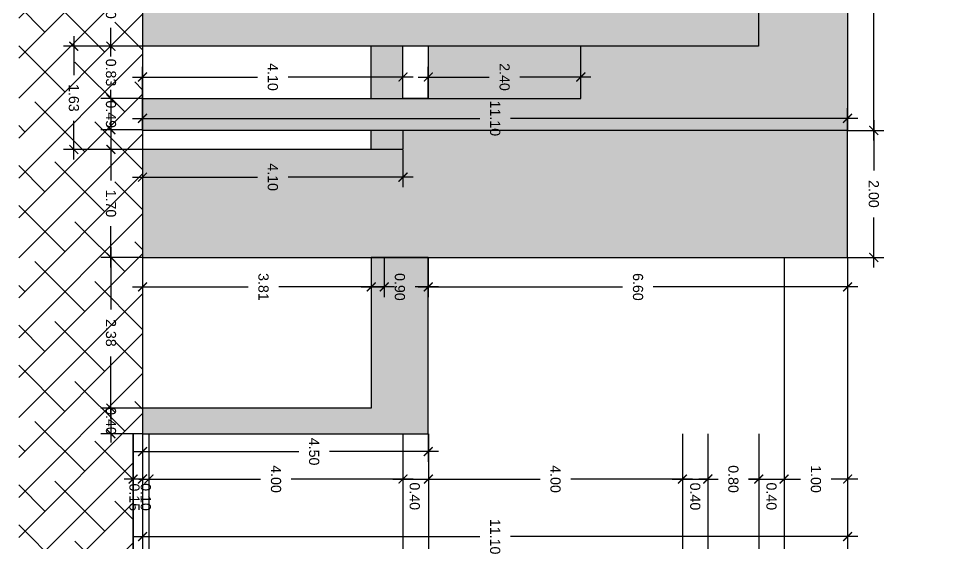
# Model space of a CAD drawing. Header units: metres. Extents: x 2618 to 2886, y 1654 to 1931.
# Drawn here: x 2620.93 to 2635.65, y 1778.48 to 1786.74 of the extents above; entities that cross this region are included whole.
import ezdxf

# ---------------------------------------------------------------- set-up
doc = ezdxf.new("R2010")
doc.units = ezdxf.units.M
doc.header["$PDMODE"] = 35
doc.linetypes.add('HIDDEN', pattern=[9.525, 6.35, -3.175])
for name, color, linetype in [('A-ANNO-DIMS-0100', 2, 'Continuous'), ('A-ANNO-MATC', 8, 'HIDDEN'), ('A-ANNO-TEXT', 3, 'Continuous'), ('A-ELEV0', 7, 'Continuous'), ('A-ELEV3', 2, 'Continuous'), ('A-ELEV5', 5, 'Continuous'), ('A-ELEV8', 9, 'Continuous'), ('A-PATT+', 8, 'Continuous'), ('A-SIGN', 3, 'Continuous')]:
    doc.layers.add(name, color=color, linetype=linetype)
doc.styles.add('ACABADOS', font='arial.ttf')
doc.styles.add('SANSERIF', font='sanss___.ttf', dxfattribs={"width": 1.5, "height": 0.1})
doc.dimstyles.new('100', dxfattribs={"dimtxt": 0.16, "dimasz": 0.14, "dimexe": 0.16, "dimexo": 0.01, "dimgap": 0.16, "dimtad": 0, "dimtih": 1, "dimtoh": 1, "dimzin": 1, "dimdsep": 46, "dimtxsty": 'ACABADOS', "dimblk": 'ARCHTICK', "dimcen": 0.16, "dimdle": 0.16, "dimclrd": 1, "dimclre": 8, "dimclrt": 2, "dimadec": 1, "dimazin": 0, "dimtp": 1.2, "dimtm": 0.6, "dimtfac": 1, "dimtix": 1, "dimtmove": 2, "dimatfit": 3, "dimldrblk": 'ARCHTICK', "dimfxl": 1, "dimtolj": 1, "dimtzin": 1, "dimarcsym": 0})

# ---------------------------------------------------------------- blocks, each defined once
blk = doc.blocks.new('_ArchTick')
at = {"color": 0, "linetype": 'ByBlock', "const_width": 0.15}
blk.add_lwpolyline([(-0.5, -0.5), (0.5, 0.5)], dxfattribs=at)
blk = doc.blocks.new('*D773')
at = {"layer": 'A-ANNO-DIMS-0100', "color": 1, "lineweight": -2, "transparency": 16777216}
for p, q in [((26.847, 0.318), (26.847, 0.458)), ((26.847, 0.218), (26.847, 0.318)), ((26.847, 0.218), (26.847, 0.078))]:
    blk.add_line(p, q, dxfattribs=at)
at = {"layer": 'A-ANNO-DIMS-0100', "color": 8, "linetype": 'HIDDEN', "lineweight": -2, "transparency": 16777216}
for p, q in [((26.143, 0.318), (27.007, 0.318)), ((26.143, 0.218), (27.007, 0.218))]:
    blk.add_line(p, q, dxfattribs=at)
at = {"layer": 'Defpoints', "color": 0, "transparency": 16777216}
for p in [(26.133, 0.318, 0), (26.847, 0.318), (26.133, 0.218)]:
    blk.add_point(p, dxfattribs=at)
at = {"layer": 'A-ANNO-DIMS-0100', "color": 1, "lineweight": -2, "transparency": 16777216, "xscale": 0.14, "yscale": 0.14, "zscale": 0.14}
for p, rotation in [((26.847, 0.318), 270), ((26.847, 0.218), 90)]:
    blk.add_blockref('_ArchTick', p, dxfattribs=dict(at, rotation=rotation))
at = {"layer": 'A-ANNO-DIMS-0100', "color": 2, "transparency": 16777216, "insert": (27.13, 0.268), "char_height": 0.16, "attachment_point": 5, "style": 'ACABADOS'}
blk.add_mtext('\\A1;0.10', dxfattribs=at)
blk = doc.blocks.new('*D774')
at = {"layer": 'A-ANNO-DIMS-0100', "color": 1, "lineweight": -2, "transparency": 16777216}
for p, q in [((26.847, 4.478), (26.847, 2.56)), ((26.847, 0.158), (26.847, 2.076))]:
    blk.add_line(p, q, dxfattribs=at)
at = {"layer": 'A-ANNO-DIMS-0100', "color": 8, "linetype": 'HIDDEN', "lineweight": -2, "transparency": 16777216}
for p, q in [((26.143, 4.318), (27.007, 4.318)), ((26.143, 0.318), (27.007, 0.318))]:
    blk.add_line(p, q, dxfattribs=at)
at = {"layer": 'Defpoints', "color": 0, "transparency": 16777216}
for p in [(26.133, 4.318), (26.847, 4.318), (26.133, 0.318, 0)]:
    blk.add_point(p, dxfattribs=at)
at = {"layer": 'A-ANNO-DIMS-0100', "color": 1, "lineweight": -2, "transparency": 16777216, "xscale": 0.14, "yscale": 0.14, "zscale": 0.14}
for p, rotation in [((26.847, 4.318), 89.99999999999999), ((26.847, 0.318), 270)]:
    blk.add_blockref('_ArchTick', p, dxfattribs=dict(at, rotation=rotation))
at = {"layer": 'A-ANNO-DIMS-0100', "color": 2, "transparency": 16777216, "insert": (26.847, 2.318), "char_height": 0.16, "attachment_point": 5, "style": 'ACABADOS'}
blk.add_mtext('\\A1;4.00', dxfattribs=at)
blk = doc.blocks.new('*D775')
at = {"layer": 'A-ANNO-DIMS-0100', "color": 1, "lineweight": -2, "transparency": 16777216}
blk.add_line((26.847, 4.158), (26.847, 4.878), dxfattribs=at)
at = {"layer": 'A-ANNO-DIMS-0100', "color": 8, "linetype": 'HIDDEN', "lineweight": -2, "transparency": 16777216}
for p, q in [((26.143, 4.718), (27.007, 4.718)), ((26.143, 4.318), (27.007, 4.318))]:
    blk.add_line(p, q, dxfattribs=at)
at = {"layer": 'Defpoints', "color": 0, "transparency": 16777216}
for p in [(26.133, 4.718), (26.847, 4.718), (26.133, 4.318)]:
    blk.add_point(p, dxfattribs=at)
at = {"layer": 'A-ANNO-DIMS-0100', "color": 1, "lineweight": -2, "transparency": 16777216, "xscale": 0.14, "yscale": 0.14, "zscale": 0.14}
for p, rotation in [((26.847, 4.718), 89.99999999999999), ((26.847, 4.318), 270)]:
    blk.add_blockref('_ArchTick', p, dxfattribs=dict(at, rotation=rotation))
at = {"layer": 'A-ANNO-DIMS-0100', "color": 2, "transparency": 16777216, "insert": (27.118, 4.502), "char_height": 0.16, "attachment_point": 5, "style": 'ACABADOS'}
blk.add_mtext('\\A1;0.40', dxfattribs=at)
blk = doc.blocks.new('*D776')
at = {"layer": 'A-ANNO-DIMS-0100', "color": 1, "lineweight": -2, "transparency": 16777216}
for p, q in [((26.847, 8.878), (26.847, 6.96)), ((26.847, 4.558), (26.847, 6.476))]:
    blk.add_line(p, q, dxfattribs=at)
at = {"layer": 'A-ANNO-DIMS-0100', "color": 8, "linetype": 'HIDDEN', "lineweight": -2, "transparency": 16777216}
for p, q in [((26.143, 8.718), (27.007, 8.718)), ((26.143, 4.718), (27.007, 4.718))]:
    blk.add_line(p, q, dxfattribs=at)
at = {"layer": 'Defpoints', "color": 0, "transparency": 16777216}
for p in [(26.133, 8.718, 0), (26.847, 8.718), (26.133, 4.718)]:
    blk.add_point(p, dxfattribs=at)
at = {"layer": 'A-ANNO-DIMS-0100', "color": 1, "lineweight": -2, "transparency": 16777216, "xscale": 0.14, "yscale": 0.14, "zscale": 0.14}
for p, rotation in [((26.847, 8.718), 89.99999999999999), ((26.847, 4.718), 270)]:
    blk.add_blockref('_ArchTick', p, dxfattribs=dict(at, rotation=rotation))
at = {"layer": 'A-ANNO-DIMS-0100', "color": 2, "transparency": 16777216, "insert": (26.847, 6.718), "char_height": 0.16, "attachment_point": 5, "style": 'ACABADOS'}
blk.add_mtext('\\A1;4.00', dxfattribs=at)
blk = doc.blocks.new('*D777')
at = {"layer": 'A-ANNO-DIMS-0100', "color": 1, "lineweight": -2, "transparency": 16777216}
blk.add_line((26.847, 8.558, 0), (26.847, 9.278, 0), dxfattribs=at)
at = {"layer": 'A-ANNO-DIMS-0100', "color": 8, "linetype": 'HIDDEN', "lineweight": -2, "transparency": 16777216}
for p, q in [((26.143, 9.118, 0), (27.007, 9.118, 0)), ((26.143, 8.718, 0), (27.007, 8.718, 0))]:
    blk.add_line(p, q, dxfattribs=at)
at = {"layer": 'Defpoints', "color": 0, "transparency": 16777216}
for p in [(26.133, 9.118, 0), (26.847, 9.118, 0), (26.133, 8.718, 0)]:
    blk.add_point(p, dxfattribs=at)
at = {"layer": 'A-ANNO-DIMS-0100', "color": 1, "lineweight": -2, "transparency": 16777216, "xscale": 0.14, "yscale": 0.14, "zscale": 0.14}
for p, rotation in [((26.847, 9.118, 0), 89.99999999999999), ((26.847, 8.718, 0), 270)]:
    blk.add_blockref('_ArchTick', p, dxfattribs=dict(at, rotation=rotation))
at = {"layer": 'A-ANNO-DIMS-0100', "color": 2, "transparency": 16777216, "insert": (27.121, 8.918, 0), "char_height": 0.16, "attachment_point": 5, "style": 'ACABADOS'}
blk.add_mtext('\\A1;0.40', dxfattribs=at)
blk = doc.blocks.new('*D778')
at = {"layer": 'A-ANNO-DIMS-0100', "color": 1, "lineweight": -2, "transparency": 16777216}
for p, q in [((26.847, 9.918, 0), (26.847, 10.058, 0)), ((26.847, 9.918, 0), (26.847, 9.76, 0)), ((26.847, 9.118, 0), (26.847, 9.276, 0)), ((26.847, 9.118, 0), (26.847, 8.978, 0))]:
    blk.add_line(p, q, dxfattribs=at)
at = {"layer": 'A-ANNO-DIMS-0100', "color": 8, "linetype": 'HIDDEN', "lineweight": -2, "transparency": 16777216}
for p, q in [((26.143, 9.918, 0), (27.007, 9.918, 0)), ((26.143, 9.118, 0), (27.007, 9.118, 0))]:
    blk.add_line(p, q, dxfattribs=at)
at = {"layer": 'Defpoints', "color": 0, "transparency": 16777216}
for p in [(26.133, 9.918, 0), (26.847, 9.918, 0), (26.133, 9.118, 0)]:
    blk.add_point(p, dxfattribs=at)
at = {"layer": 'A-ANNO-DIMS-0100', "color": 1, "lineweight": -2, "transparency": 16777216, "xscale": 0.14, "yscale": 0.14, "zscale": 0.14}
for p, rotation in [((26.847, 9.918, 0), 270), ((26.847, 9.118, 0), 90)]:
    blk.add_blockref('_ArchTick', p, dxfattribs=dict(at, rotation=rotation))
at = {"layer": 'A-ANNO-DIMS-0100', "color": 2, "transparency": 16777216, "insert": (26.847, 9.518, 0), "char_height": 0.16, "attachment_point": 5, "style": 'ACABADOS'}
blk.add_mtext('\\A1;0.80', dxfattribs=at)
blk = doc.blocks.new('*D779')
at = {"layer": 'A-ANNO-DIMS-0100', "color": 1, "lineweight": -2, "transparency": 16777216}
blk.add_line((26.847, 9.758, 0), (26.847, 10.478, 0), dxfattribs=at)
at = {"layer": 'A-ANNO-DIMS-0100', "color": 8, "linetype": 'HIDDEN', "lineweight": -2, "transparency": 16777216}
for p, q in [((26.143, 10.318, 0), (27.007, 10.318, 0)), ((26.143, 9.918, 0), (27.007, 9.918, 0))]:
    blk.add_line(p, q, dxfattribs=at)
at = {"layer": 'Defpoints', "color": 0, "transparency": 16777216}
for p in [(26.133, 10.318, 0), (26.847, 10.318, 0), (26.133, 9.918, 0)]:
    blk.add_point(p, dxfattribs=at)
at = {"layer": 'A-ANNO-DIMS-0100', "color": 1, "lineweight": -2, "transparency": 16777216, "xscale": 0.14, "yscale": 0.14, "zscale": 0.14}
for p, rotation in [((26.847, 10.318, 0), 89.99999999999999), ((26.847, 9.918, 0), 270)]:
    blk.add_blockref('_ArchTick', p, dxfattribs=dict(at, rotation=rotation))
at = {"layer": 'A-ANNO-DIMS-0100', "color": 2, "transparency": 16777216, "insert": (27.119, 10.118, 0), "char_height": 0.16, "attachment_point": 5, "style": 'ACABADOS'}
blk.add_mtext('\\A1;0.40', dxfattribs=at)
blk = doc.blocks.new('*D780')
at = {"layer": 'A-ANNO-DIMS-0100', "color": 1, "lineweight": -2, "transparency": 16777216}
for p, q in [((26.847, 11.478, 0), (26.847, 11.06, 0)), ((26.847, 10.158, 0), (26.847, 10.576, 0))]:
    blk.add_line(p, q, dxfattribs=at)
at = {"layer": 'A-ANNO-DIMS-0100', "color": 8, "linetype": 'HIDDEN', "lineweight": -2, "transparency": 16777216}
for p, q in [((26.143, 11.318, 0), (27.007, 11.318, 0)), ((26.143, 10.318, 0), (27.007, 10.318, 0))]:
    blk.add_line(p, q, dxfattribs=at)
at = {"layer": 'Defpoints', "color": 0, "transparency": 16777216}
for p in [(26.133, 11.318, 0), (26.847, 11.318, 0), (26.133, 10.318, 0)]:
    blk.add_point(p, dxfattribs=at)
at = {"layer": 'A-ANNO-DIMS-0100', "color": 1, "lineweight": -2, "transparency": 16777216, "xscale": 0.14, "yscale": 0.14, "zscale": 0.14}
for p, rotation in [((26.847, 11.318, 0), 89.99999999999999), ((26.847, 10.318, 0), 270)]:
    blk.add_blockref('_ArchTick', p, dxfattribs=dict(at, rotation=rotation))
at = {"layer": 'A-ANNO-DIMS-0100', "color": 2, "transparency": 16777216, "insert": (26.847, 10.818, 0), "char_height": 0.16, "attachment_point": 5, "style": 'ACABADOS'}
blk.add_mtext('\\A1;1.00', dxfattribs=at)
blk = doc.blocks.new('*D781')
at = {"layer": 'A-ANNO-DIMS-0100', "color": 1, "lineweight": -2, "transparency": 16777216}
for p, q in [((27.754, 11.478), (27.754, 6.01)), ((27.754, 0.058), (27.754, 5.526))]:
    blk.add_line(p, q, dxfattribs=at)
at = {"layer": 'A-ANNO-DIMS-0100', "color": 8, "linetype": 'HIDDEN', "lineweight": -2, "transparency": 16777216}
for p, q in [((26.143, 11.318), (27.914, 11.318)), ((26.143, 0.218), (27.914, 0.218))]:
    blk.add_line(p, q, dxfattribs=at)
at = {"layer": 'Defpoints', "color": 0, "transparency": 16777216}
for p in [(26.133, 11.318, 0), (27.754, 11.318), (26.133, 0.218)]:
    blk.add_point(p, dxfattribs=at)
at = {"layer": 'A-ANNO-DIMS-0100', "color": 1, "lineweight": -2, "transparency": 16777216, "xscale": 0.14, "yscale": 0.14, "zscale": 0.14}
for p, rotation in [((27.754, 11.318), 89.99999999999999), ((27.754, 0.218), 270)]:
    blk.add_blockref('_ArchTick', p, dxfattribs=dict(at, rotation=rotation))
at = {"layer": 'A-ANNO-DIMS-0100', "color": 2, "transparency": 16777216, "insert": (27.754, 5.768), "char_height": 0.16, "attachment_point": 5, "style": 'ACABADOS'}
blk.add_mtext('\\A1;11.10', dxfattribs=at)
blk = doc.blocks.new('*D782')
at = {"color": 1, "lineweight": -2, "transparency": 16777216}
for p, q in [((26.847, 0.218), (26.847, 0.358)), ((26.847, 0.218), (26.847, 0.069)), ((26.847, 0.069), (26.847, -0.071))]:
    blk.add_line(p, q, dxfattribs=at)
at = {"color": 8, "linetype": 'HIDDEN', "lineweight": -2, "transparency": 16777216}
for p, q in [((26.143, 0.218), (27.007, 0.218)), ((26.143, 0.069), (27.007, 0.069))]:
    blk.add_line(p, q, dxfattribs=at)
at = {"layer": 'Defpoints', "color": 0, "transparency": 16777216}
for p in [(26.133, 0.218), (26.133, 0.069, 0), (26.847, 0.069)]:
    blk.add_point(p, dxfattribs=at)
at = {"color": 1, "lineweight": -2, "transparency": 16777216, "xscale": 0.14, "yscale": 0.14, "zscale": 0.14}
for p, rotation in [((26.847, 0.218), 270), ((26.847, 0.069), 90)]:
    blk.add_blockref('_ArchTick', p, dxfattribs=dict(at, rotation=rotation))
at = {"color": 2, "transparency": 16777216, "insert": (27.134, 0.09), "char_height": 0.16, "attachment_point": 5, "style": 'ACABADOS'}
blk.add_mtext('\\A1;0.15', dxfattribs=at)
blk = doc.blocks.new('*D520')
at = {"layer": 'A-ANNO-DIMS-0100', "color": 8, "linetype": 'HIDDEN', "lineweight": -2, "transparency": 16777216}
for p, q in [((2622.875, 1782.974), (2622.875, 1782.36)), ((2626.68, 1782.974), (2626.68, 1782.36))]:
    blk.add_line(p, q, dxfattribs=at)
at = {"layer": 'A-ANNO-DIMS-0100', "color": 32, "lineweight": -2, "transparency": 16777216}
for p, q in [((2622.715, 1782.52), (2624.536, 1782.52)), ((2626.84, 1782.52), (2625.019, 1782.52))]:
    blk.add_line(p, q, dxfattribs=at)
at = {"layer": 'Defpoints', "color": 0, "transparency": 16777216}
for p in [(2622.875, 1782.984, 0), (2626.68, 1782.984, 0), (2622.875, 1782.52)]:
    blk.add_point(p, dxfattribs=at)
at = {"layer": 'A-ANNO-DIMS-0100', "color": 32, "lineweight": -2, "transparency": 16777216, "xscale": 0.14, "yscale": 0.14, "zscale": 0.14, "rotation": 180}
blk.add_blockref('_ArchTick', (2622.875, 1782.52), dxfattribs=at)
at = {"layer": 'A-ANNO-DIMS-0100', "color": 32, "lineweight": -2, "transparency": 16777216, "xscale": 0.14, "yscale": 0.14, "zscale": 0.14}
blk.add_blockref('_ArchTick', (2626.68, 1782.52), dxfattribs=at)
at = {"layer": 'A-ANNO-DIMS-0100', "transparency": 16777216, "insert": (2624.778, 1782.52), "char_height": 0.16, "attachment_point": 5, "rotation": 270, "style": 'ACABADOS'}
blk.add_mtext('\\A1;3.81', dxfattribs=at)
blk = doc.blocks.new('*D521')
at = {"layer": 'A-ANNO-DIMS-0100', "color": 8, "linetype": 'HIDDEN', "lineweight": -2, "transparency": 16777216}
for p, q in [((2626.475, 1782.974), (2626.475, 1782.36)), ((2627.374, 1782.974), (2627.374, 1782.36))]:
    blk.add_line(p, q, dxfattribs=at)
at = {"layer": 'A-ANNO-DIMS-0100', "color": 32, "lineweight": -2, "transparency": 16777216}
for p, q in [((2626.315, 1782.52), (2626.683, 1782.52)), ((2627.534, 1782.52), (2627.166, 1782.52))]:
    blk.add_line(p, q, dxfattribs=at)
at = {"layer": 'Defpoints', "color": 0, "transparency": 16777216}
for p in [(2626.475, 1782.984, 0), (2627.374, 1782.984, 0), (2627.374, 1782.52)]:
    blk.add_point(p, dxfattribs=at)
at = {"layer": 'A-ANNO-DIMS-0100', "color": 32, "lineweight": -2, "transparency": 16777216, "xscale": 0.14, "yscale": 0.14, "zscale": 0.14, "rotation": 180}
blk.add_blockref('_ArchTick', (2626.475, 1782.52), dxfattribs=at)
at = {"layer": 'A-ANNO-DIMS-0100', "color": 32, "lineweight": -2, "transparency": 16777216, "xscale": 0.14, "yscale": 0.14, "zscale": 0.14}
blk.add_blockref('_ArchTick', (2627.374, 1782.52), dxfattribs=at)
at = {"layer": 'A-ANNO-DIMS-0100', "transparency": 16777216, "insert": (2626.925, 1782.52), "char_height": 0.16, "attachment_point": 5, "rotation": 270, "style": 'ACABADOS'}
blk.add_mtext('\\A1;0.90', dxfattribs=at)
blk = doc.blocks.new('*D522')
at = {"layer": 'A-ANNO-DIMS-0100', "color": 8, "linetype": 'HIDDEN', "lineweight": -2, "transparency": 16777216}
for p, q in [((2627.374, 1782.974), (2627.374, 1782.36)), ((2633.974, 1782.974), (2633.974, 1782.36))]:
    blk.add_line(p, q, dxfattribs=at)
at = {"layer": 'A-ANNO-DIMS-0100', "color": 32, "lineweight": -2, "transparency": 16777216}
for p, q in [((2627.214, 1782.52), (2630.433, 1782.52)), ((2634.134, 1782.52), (2630.916, 1782.52))]:
    blk.add_line(p, q, dxfattribs=at)
at = {"layer": 'Defpoints', "color": 0, "transparency": 16777216}
for p in [(2627.374, 1782.984, 0), (2633.974, 1782.984, 0), (2633.974, 1782.52)]:
    blk.add_point(p, dxfattribs=at)
at = {"layer": 'A-ANNO-DIMS-0100', "color": 32, "lineweight": -2, "transparency": 16777216, "xscale": 0.14, "yscale": 0.14, "zscale": 0.14, "rotation": 180}
blk.add_blockref('_ArchTick', (2627.374, 1782.52), dxfattribs=at)
at = {"layer": 'A-ANNO-DIMS-0100', "color": 32, "lineweight": -2, "transparency": 16777216, "xscale": 0.14, "yscale": 0.14, "zscale": 0.14}
blk.add_blockref('_ArchTick', (2633.974, 1782.52), dxfattribs=at)
at = {"layer": 'A-ANNO-DIMS-0100', "transparency": 16777216, "insert": (2630.674, 1782.52), "char_height": 0.16, "attachment_point": 5, "rotation": 270, "style": 'ACABADOS'}
blk.add_mtext('\\A1;6.60', dxfattribs=at)
blk = doc.blocks.new('*D523')
at = {"layer": 'A-ANNO-DIMS-0100', "color": 8, "linetype": 'HIDDEN', "lineweight": -2, "transparency": 16777216}
for p, q in [((2622.875, 1784.674), (2622.875, 1784.088)), ((2626.975, 1784.674), (2626.975, 1784.088))]:
    blk.add_line(p, q, dxfattribs=at)
at = {"layer": 'A-ANNO-DIMS-0100', "color": 32, "lineweight": -2, "transparency": 16777216}
for p, q in [((2622.715, 1784.248), (2624.683, 1784.248)), ((2627.135, 1784.248), (2625.166, 1784.248))]:
    blk.add_line(p, q, dxfattribs=at)
at = {"layer": 'Defpoints', "color": 0, "transparency": 16777216}
for p in [(2622.875, 1784.684, 0), (2626.975, 1784.684, 0), (2626.975, 1784.248)]:
    blk.add_point(p, dxfattribs=at)
at = {"layer": 'A-ANNO-DIMS-0100', "color": 32, "lineweight": -2, "transparency": 16777216, "xscale": 0.14, "yscale": 0.14, "zscale": 0.14, "rotation": 180}
blk.add_blockref('_ArchTick', (2622.875, 1784.248), dxfattribs=at)
at = {"layer": 'A-ANNO-DIMS-0100', "color": 32, "lineweight": -2, "transparency": 16777216, "xscale": 0.14, "yscale": 0.14, "zscale": 0.14}
blk.add_blockref('_ArchTick', (2626.975, 1784.248), dxfattribs=at)
at = {"layer": 'A-ANNO-DIMS-0100', "transparency": 16777216, "insert": (2624.925, 1784.248), "char_height": 0.16, "attachment_point": 5, "rotation": 270, "style": 'ACABADOS'}
blk.add_mtext('\\A1;4.10', dxfattribs=at)
blk = doc.blocks.new('*D524')
at = {"layer": 'A-ANNO-DIMS-0100', "color": 8, "linetype": 'HIDDEN', "lineweight": -2, "transparency": 16777216}
for p, q in [((2622.875, 1784.994), (2622.875, 1785.334)), ((2633.974, 1784.994), (2633.974, 1785.334))]:
    blk.add_line(p, q, dxfattribs=at)
at = {"layer": 'A-ANNO-DIMS-0100', "color": 32, "lineweight": -2, "transparency": 16777216}
for p, q in [((2622.715, 1785.174), (2628.183, 1785.174)), ((2634.134, 1785.174), (2628.666, 1785.174))]:
    blk.add_line(p, q, dxfattribs=at)
at = {"layer": 'Defpoints', "color": 0, "transparency": 16777216}
for p in [(2633.974, 1785.174), (2622.875, 1784.984, 0), (2633.974, 1784.984)]:
    blk.add_point(p, dxfattribs=at)
at = {"layer": 'A-ANNO-DIMS-0100', "color": 32, "lineweight": -2, "transparency": 16777216, "xscale": 0.14, "yscale": 0.14, "zscale": 0.14, "rotation": 180}
blk.add_blockref('_ArchTick', (2622.875, 1785.174), dxfattribs=at)
at = {"layer": 'A-ANNO-DIMS-0100', "color": 32, "lineweight": -2, "transparency": 16777216, "xscale": 0.14, "yscale": 0.14, "zscale": 0.14}
blk.add_blockref('_ArchTick', (2633.974, 1785.174), dxfattribs=at)
at = {"layer": 'A-ANNO-DIMS-0100', "transparency": 16777216, "insert": (2628.425, 1785.174), "char_height": 0.16, "attachment_point": 5, "rotation": 270, "style": 'ACABADOS'}
blk.add_mtext('\\A1;11.10', dxfattribs=at)
blk = doc.blocks.new('*D525')
at = {"layer": 'A-ANNO-DIMS-0100', "color": 8, "linetype": 'HIDDEN', "lineweight": -2, "transparency": 16777216}
for p, q in [((2622.875, 1785.494), (2622.875, 1785.985)), ((2626.975, 1785.494), (2626.975, 1785.985))]:
    blk.add_line(p, q, dxfattribs=at)
at = {"layer": 'A-ANNO-DIMS-0100', "color": 32, "lineweight": -2, "transparency": 16777216}
for p, q in [((2622.715, 1785.825), (2624.683, 1785.825)), ((2627.135, 1785.825), (2625.166, 1785.825))]:
    blk.add_line(p, q, dxfattribs=at)
at = {"layer": 'Defpoints', "color": 0, "transparency": 16777216}
for p in [(2626.975, 1785.825), (2622.875, 1785.484, 0), (2626.975, 1785.484, 0)]:
    blk.add_point(p, dxfattribs=at)
at = {"layer": 'A-ANNO-DIMS-0100', "color": 32, "lineweight": -2, "transparency": 16777216, "xscale": 0.14, "yscale": 0.14, "zscale": 0.14, "rotation": 180}
blk.add_blockref('_ArchTick', (2622.875, 1785.825), dxfattribs=at)
at = {"layer": 'A-ANNO-DIMS-0100', "color": 32, "lineweight": -2, "transparency": 16777216, "xscale": 0.14, "yscale": 0.14, "zscale": 0.14}
blk.add_blockref('_ArchTick', (2626.975, 1785.825), dxfattribs=at)
at = {"layer": 'A-ANNO-DIMS-0100', "transparency": 16777216, "insert": (2624.925, 1785.825), "char_height": 0.16, "attachment_point": 5, "rotation": 270, "style": 'ACABADOS'}
blk.add_mtext('\\A1;4.10', dxfattribs=at)
blk = doc.blocks.new('*D526')
at = {"layer": 'A-ANNO-DIMS-0100', "color": 8, "linetype": 'HIDDEN', "lineweight": -2, "transparency": 16777216}
for p, q in [((2627.374, 1785.494), (2627.374, 1785.985)), ((2629.774, 1785.494), (2629.774, 1785.985))]:
    blk.add_line(p, q, dxfattribs=at)
at = {"layer": 'A-ANNO-DIMS-0100', "color": 32, "lineweight": -2, "transparency": 16777216}
for p, q in [((2627.214, 1785.825), (2628.333, 1785.825)), ((2629.934, 1785.825), (2628.816, 1785.825))]:
    blk.add_line(p, q, dxfattribs=at)
at = {"layer": 'Defpoints', "color": 0, "transparency": 16777216}
for p in [(2629.774, 1785.825), (2627.374, 1785.484, 0), (2629.774, 1785.484, 0)]:
    blk.add_point(p, dxfattribs=at)
at = {"layer": 'A-ANNO-DIMS-0100', "color": 32, "lineweight": -2, "transparency": 16777216, "xscale": 0.14, "yscale": 0.14, "zscale": 0.14, "rotation": 180}
blk.add_blockref('_ArchTick', (2627.374, 1785.825), dxfattribs=at)
at = {"layer": 'A-ANNO-DIMS-0100', "color": 32, "lineweight": -2, "transparency": 16777216, "xscale": 0.14, "yscale": 0.14, "zscale": 0.14}
blk.add_blockref('_ArchTick', (2629.774, 1785.825), dxfattribs=at)
at = {"layer": 'A-ANNO-DIMS-0100', "transparency": 16777216, "insert": (2628.574, 1785.825), "char_height": 0.16, "attachment_point": 5, "rotation": 270, "style": 'ACABADOS'}
blk.add_mtext('\\A1;2.40', dxfattribs=at)
blk = doc.blocks.new('*D543')
at = {"layer": 'A-ANNO-DIMS-0100', "color": 8, "linetype": 'HIDDEN', "lineweight": -2, "transparency": 16777216}
for p, q in [((2622.875, 1780.198), (2622.875, 1779.767)), ((2627.374, 1780.199), (2627.374, 1779.767))]:
    blk.add_line(p, q, dxfattribs=at)
at = {"layer": 'A-ANNO-DIMS-0100', "color": 32, "lineweight": -2, "transparency": 16777216}
for p, q in [((2622.715, 1779.927), (2625.333, 1779.927)), ((2627.534, 1779.927), (2625.817, 1779.927))]:
    blk.add_line(p, q, dxfattribs=at)
at = {"layer": 'Defpoints', "color": 0, "transparency": 16777216}
for p in [(2622.875, 1780.208, 0), (2627.374, 1780.209, 0), (2622.875, 1779.927)]:
    blk.add_point(p, dxfattribs=at)
at = {"layer": 'A-ANNO-DIMS-0100', "color": 32, "lineweight": -2, "transparency": 16777216, "xscale": 0.14, "yscale": 0.14, "zscale": 0.14, "rotation": 180}
blk.add_blockref('_ArchTick', (2622.875, 1779.927), dxfattribs=at)
at = {"layer": 'A-ANNO-DIMS-0100', "color": 32, "lineweight": -2, "transparency": 16777216, "xscale": 0.14, "yscale": 0.14, "zscale": 0.14}
blk.add_blockref('_ArchTick', (2627.374, 1779.927), dxfattribs=at)
at = {"layer": 'A-ANNO-DIMS-0100', "transparency": 16777216, "insert": (2625.575, 1779.927), "char_height": 0.16, "attachment_point": 5, "rotation": 270, "style": 'ACABADOS'}
blk.add_mtext('\\A1;4.50', dxfattribs=at)
blk = doc.blocks.new('*D548')
at = {"layer": 'A-ANNO-DIMS-0100', "color": 32, "lineweight": -2, "transparency": 16777216}
for p, q in [((2634.386, 1791.723, 0), (2634.386, 1788.642, 0)), ((2634.386, 1784.824, 0), (2634.386, 1787.905, 0))]:
    blk.add_line(p, q, dxfattribs=at)
at = {"layer": 'A-ANNO-DIMS-0100', "color": 8, "linetype": 'HIDDEN', "lineweight": -2, "transparency": 16777216}
for p, q in [((2633.984, 1791.563, 0), (2634.546, 1791.563, 0)), ((2633.984, 1784.984, 0), (2634.546, 1784.984, 0))]:
    blk.add_line(p, q, dxfattribs=at)
at = {"layer": 'Defpoints', "color": 0, "transparency": 16777216}
for p in [(2633.974, 1791.563, 0), (2633.974, 1784.984), (2634.386, 1784.984, 0)]:
    blk.add_point(p, dxfattribs=at)
at = {"layer": 'A-ANNO-DIMS-0100', "color": 32, "lineweight": -2, "transparency": 16777216, "xscale": 0.14, "yscale": 0.14, "zscale": 0.14}
for p, rotation in [((2634.386, 1791.563, 0), 90), ((2634.386, 1784.984, 0), 270)]:
    blk.add_blockref('_ArchTick', p, dxfattribs=dict(at, rotation=rotation))
at = {"layer": 'A-ANNO-DIMS-0100', "transparency": 16777216, "insert": (2634.386, 1788.273, 0), "char_height": 0.16, "attachment_point": 5, "rotation": 270, "style": 'ACABADOS'}
blk.add_mtext('\\A1;6.58', dxfattribs=at)
blk = doc.blocks.new('*D549')
at = {"layer": 'A-ANNO-DIMS-0100', "color": 32, "lineweight": -2, "transparency": 16777216}
for p, q in [((2634.386, 1785.144, 0), (2634.386, 1784.353, 0)), ((2634.386, 1782.824, 0), (2634.386, 1783.615, 0))]:
    blk.add_line(p, q, dxfattribs=at)
at = {"layer": 'A-ANNO-DIMS-0100', "color": 8, "linetype": 'HIDDEN', "lineweight": -2, "transparency": 16777216}
for p, q in [((2633.984, 1784.984, 0), (2634.546, 1784.984, 0)), ((2633.984, 1782.984, 0), (2634.546, 1782.984, 0))]:
    blk.add_line(p, q, dxfattribs=at)
at = {"layer": 'Defpoints', "color": 0, "transparency": 16777216}
for p in [(2633.974, 1784.984), (2633.974, 1782.984), (2634.386, 1782.984, 0)]:
    blk.add_point(p, dxfattribs=at)
at = {"layer": 'A-ANNO-DIMS-0100', "color": 32, "lineweight": -2, "transparency": 16777216, "xscale": 0.14, "yscale": 0.14, "zscale": 0.14}
for p, rotation in [((2634.386, 1784.984, 0), 90), ((2634.386, 1782.984, 0), 270)]:
    blk.add_blockref('_ArchTick', p, dxfattribs=dict(at, rotation=rotation))
at = {"layer": 'A-ANNO-DIMS-0100', "transparency": 16777216, "insert": (2634.386, 1783.984, 0), "char_height": 0.16, "attachment_point": 5, "rotation": 270, "style": 'ACABADOS'}
blk.add_mtext('\\A1;2.00', dxfattribs=at)
blk = doc.blocks.new('*D551')
at = {"layer": 'A-ANNO-DIMS-0100', "color": 32, "lineweight": -2, "transparency": 16777216}
for p, q in [((2622.377, 1787.769), (2622.377, 1787.319)), ((2622.377, 1786.149), (2622.377, 1786.599))]:
    blk.add_line(p, q, dxfattribs=at)
at = {"layer": 'A-ANNO-DIMS-0100', "color": 8, "linetype": 'HIDDEN', "lineweight": -2, "transparency": 16777216}
for p, q in [((2622.865, 1787.609), (2622.217, 1787.609)), ((2622.865, 1786.309), (2622.217, 1786.309))]:
    blk.add_line(p, q, dxfattribs=at)
at = {"layer": 'Defpoints', "color": 0, "transparency": 16777216}
for p in [(2622.875, 1787.609, 0), (2622.377, 1786.309), (2622.875, 1786.309, 0)]:
    blk.add_point(p, dxfattribs=at)
at = {"layer": 'A-ANNO-DIMS-0100', "color": 32, "lineweight": -2, "transparency": 16777216, "xscale": 0.14, "yscale": 0.14, "zscale": 0.14}
for p, rotation in [((2622.377, 1787.609), 90), ((2622.377, 1786.309), 270)]:
    blk.add_blockref('_ArchTick', p, dxfattribs=dict(at, rotation=rotation))
at = {"layer": 'A-ANNO-DIMS-0100', "transparency": 16777216, "insert": (2622.377, 1786.959), "char_height": 0.16, "attachment_point": 5, "rotation": 270, "style": 'ACABADOS'}
blk.add_mtext('\\A1;1.30', dxfattribs=at)
blk = doc.blocks.new('*D552')
at = {"layer": 'A-ANNO-DIMS-0100', "color": 32, "lineweight": -2, "transparency": 16777216}
for p, q in [((2621.793, 1786.469), (2621.793, 1785.856)), ((2621.793, 1784.524), (2621.793, 1785.136))]:
    blk.add_line(p, q, dxfattribs=at)
at = {"layer": 'A-ANNO-DIMS-0100', "color": 8, "linetype": 'HIDDEN', "lineweight": -2, "transparency": 16777216}
for p, q in [((2622.855, 1786.309), (2621.633, 1786.309)), ((2622.865, 1784.684), (2621.633, 1784.684))]:
    blk.add_line(p, q, dxfattribs=at)
at = {"layer": 'Defpoints', "color": 0, "transparency": 16777216}
for p in [(2622.865, 1786.309), (2621.793, 1784.684), (2622.875, 1784.684, 0)]:
    blk.add_point(p, dxfattribs=at)
at = {"layer": 'A-ANNO-DIMS-0100', "color": 32, "lineweight": -2, "transparency": 16777216, "xscale": 0.14, "yscale": 0.14, "zscale": 0.14}
for p, rotation in [((2621.793, 1786.309), 90), ((2621.793, 1784.684), 270)]:
    blk.add_blockref('_ArchTick', p, dxfattribs=dict(at, rotation=rotation))
at = {"layer": 'A-ANNO-DIMS-0100', "transparency": 16777216, "insert": (2621.793, 1785.496), "char_height": 0.16, "attachment_point": 5, "rotation": 270, "style": 'ACABADOS'}
blk.add_mtext('\\A1;1.63', dxfattribs=at)
blk = doc.blocks.new('*D553')
at = {"layer": 'A-ANNO-DIMS-0100', "color": 32, "lineweight": -2, "transparency": 16777216}
for p, q in [((2622.377, 1784.844), (2622.377, 1784.194)), ((2622.377, 1782.824), (2622.377, 1783.474))]:
    blk.add_line(p, q, dxfattribs=at)
at = {"layer": 'A-ANNO-DIMS-0100', "color": 8, "linetype": 'HIDDEN', "lineweight": -2, "transparency": 16777216}
for p, q in [((2622.855, 1784.684), (2622.217, 1784.684)), ((2622.865, 1782.984), (2622.217, 1782.984))]:
    blk.add_line(p, q, dxfattribs=at)
at = {"layer": 'Defpoints', "color": 0, "transparency": 16777216}
for p in [(2622.865, 1784.684), (2622.377, 1782.984), (2622.875, 1782.984, 0)]:
    blk.add_point(p, dxfattribs=at)
at = {"layer": 'A-ANNO-DIMS-0100', "color": 32, "lineweight": -2, "transparency": 16777216, "xscale": 0.14, "yscale": 0.14, "zscale": 0.14}
for p, rotation in [((2622.377, 1784.684), 90), ((2622.377, 1782.984), 270)]:
    blk.add_blockref('_ArchTick', p, dxfattribs=dict(at, rotation=rotation))
at = {"layer": 'A-ANNO-DIMS-0100', "transparency": 16777216, "insert": (2622.377, 1783.834), "char_height": 0.16, "attachment_point": 5, "rotation": 270, "style": 'ACABADOS'}
blk.add_mtext('\\A1;1.70', dxfattribs=at)
blk = doc.blocks.new('*D554')
at = {"layer": 'A-ANNO-DIMS-0100', "color": 32, "lineweight": -2, "transparency": 16777216}
for p, q in [((2622.377, 1780.609), (2622.377, 1780.749)), ((2622.377, 1780.609), (2622.377, 1780.208)), ((2622.377, 1780.208), (2622.377, 1780.068))]:
    blk.add_line(p, q, dxfattribs=at)
at = {"layer": 'A-ANNO-DIMS-0100', "color": 8, "linetype": 'HIDDEN', "lineweight": -2, "transparency": 16777216}
for p, q in [((2622.865, 1780.609), (2622.217, 1780.609)), ((2622.865, 1780.208), (2622.217, 1780.208))]:
    blk.add_line(p, q, dxfattribs=at)
at = {"layer": 'Defpoints', "color": 0, "transparency": 16777216}
for p in [(2622.875, 1780.609, 0), (2622.377, 1780.208), (2622.875, 1780.208, 0)]:
    blk.add_point(p, dxfattribs=at)
at = {"layer": 'A-ANNO-DIMS-0100', "color": 32, "lineweight": -2, "transparency": 16777216, "xscale": 0.14, "yscale": 0.14, "zscale": 0.14}
for p, rotation in [((2622.377, 1780.609), 270), ((2622.377, 1780.208), 90)]:
    blk.add_blockref('_ArchTick', p, dxfattribs=dict(at, rotation=rotation))
at = {"layer": 'A-ANNO-DIMS-0100', "transparency": 16777216, "insert": (2622.377, 1780.409), "char_height": 0.16, "attachment_point": 5, "rotation": 270, "style": 'ACABADOS'}
blk.add_mtext('\\A1;0.40', dxfattribs=at)
blk = doc.blocks.new('*D555')
at = {"layer": 'A-ANNO-DIMS-0100', "color": 32, "lineweight": -2, "transparency": 16777216}
for p, q in [((2622.377, 1783.144), (2622.377, 1782.165)), ((2622.377, 1780.449), (2622.377, 1781.427))]:
    blk.add_line(p, q, dxfattribs=at)
at = {"layer": 'A-ANNO-DIMS-0100', "color": 8, "linetype": 'HIDDEN', "lineweight": -2, "transparency": 16777216}
for p, q in [((2622.855, 1782.984), (2622.217, 1782.984)), ((2622.855, 1780.609), (2622.217, 1780.609))]:
    blk.add_line(p, q, dxfattribs=at)
at = {"layer": 'Defpoints', "color": 0, "transparency": 16777216}
for p in [(2622.865, 1782.984), (2622.377, 1780.609), (2622.865, 1780.609)]:
    blk.add_point(p, dxfattribs=at)
at = {"layer": 'A-ANNO-DIMS-0100', "color": 32, "lineweight": -2, "transparency": 16777216, "xscale": 0.14, "yscale": 0.14, "zscale": 0.14}
for p, rotation in [((2622.377, 1782.984), 90), ((2622.377, 1780.609), 270)]:
    blk.add_blockref('_ArchTick', p, dxfattribs=dict(at, rotation=rotation))
at = {"layer": 'A-ANNO-DIMS-0100', "transparency": 16777216, "insert": (2622.377, 1781.796), "char_height": 0.16, "attachment_point": 5, "rotation": 270, "style": 'ACABADOS'}
blk.add_mtext('\\A1;2.38', dxfattribs=at)
blk = doc.blocks.new('*D795')
at = {"layer": 'A-ANNO-DIMS-0100', "color": 32, "lineweight": -2, "transparency": 16777216}
for p, q in [((2622.377, 1786.309), (2622.377, 1786.449)), ((2622.377, 1786.309), (2622.377, 1786.264)), ((2622.377, 1785.484), (2622.377, 1785.528)), ((2622.377, 1785.484), (2622.377, 1785.344))]:
    blk.add_line(p, q, dxfattribs=at)
at = {"layer": 'A-ANNO-DIMS-0100', "color": 8, "linetype": 'HIDDEN', "lineweight": -2, "transparency": 16777216}
for p, q in [((2622.855, 1786.309), (2622.217, 1786.309)), ((2622.865, 1785.484), (2622.217, 1785.484))]:
    blk.add_line(p, q, dxfattribs=at)
at = {"layer": 'Defpoints', "color": 0, "transparency": 16777216}
for p in [(2622.865, 1786.309), (2622.377, 1785.484), (2622.875, 1785.484, 0)]:
    blk.add_point(p, dxfattribs=at)
at = {"layer": 'A-ANNO-DIMS-0100', "color": 32, "lineweight": -2, "transparency": 16777216, "xscale": 0.14, "yscale": 0.14, "zscale": 0.14}
for p, rotation in [((2622.377, 1786.309), 270), ((2622.377, 1785.484), 90)]:
    blk.add_blockref('_ArchTick', p, dxfattribs=dict(at, rotation=rotation))
at = {"layer": 'A-ANNO-DIMS-0100', "transparency": 16777216, "insert": (2622.377, 1785.896), "char_height": 0.16, "attachment_point": 5, "rotation": 270, "style": 'ACABADOS'}
blk.add_mtext('\\A1;0.83', dxfattribs=at)
blk = doc.blocks.new('*D796')
at = {"layer": 'A-ANNO-DIMS-0100', "color": 32, "lineweight": -2, "transparency": 16777216}
for p, q in [((2622.377, 1785.484), (2622.377, 1785.624)), ((2622.377, 1785.484), (2622.377, 1784.994)), ((2622.377, 1784.994), (2622.377, 1784.854))]:
    blk.add_line(p, q, dxfattribs=at)
at = {"layer": 'A-ANNO-DIMS-0100', "color": 8, "linetype": 'HIDDEN', "lineweight": -2, "transparency": 16777216}
for p, q in [((2622.865, 1785.484), (2622.217, 1785.484)), ((2622.865, 1784.994), (2622.217, 1784.994))]:
    blk.add_line(p, q, dxfattribs=at)
at = {"layer": 'Defpoints', "color": 0, "transparency": 16777216}
for p in [(2622.875, 1785.484, 0), (2622.377, 1784.994), (2622.875, 1784.994)]:
    blk.add_point(p, dxfattribs=at)
at = {"layer": 'A-ANNO-DIMS-0100', "color": 32, "lineweight": -2, "transparency": 16777216, "xscale": 0.14, "yscale": 0.14, "zscale": 0.14}
for p, rotation in [((2622.377, 1785.484), 270), ((2622.377, 1784.994), 90)]:
    blk.add_blockref('_ArchTick', p, dxfattribs=dict(at, rotation=rotation))
at = {"layer": 'A-ANNO-DIMS-0100', "transparency": 16777216, "insert": (2622.377, 1785.239), "char_height": 0.16, "attachment_point": 5, "rotation": 270, "style": 'ACABADOS'}
blk.add_mtext('\\A1;0.49', dxfattribs=at)
blk = doc.blocks.new('A$C2aaec5f91')
at = {"layer": 'A-SIGN'}
for points in [[(34.525, 12.821), (34.359, 12.971), (34.69, 12.971)], [(34.525, 11.421), (34.359, 11.571), (34.69, 11.571)], [(34.525, 10.621), (34.359, 10.771), (34.69, 10.771)], [(34.525, 9.821), (34.359, 9.971), (34.69, 9.971)], [(34.525, 8.718), (34.359, 8.868), (34.69, 8.868)], [(34.525, 5.421), (34.359, 5.571), (34.69, 5.571)], [(34.525, 3.615), (34.359, 3.766), (34.69, 3.766)], [(34.525, 1.021), (34.359, 1.171), (34.69, 1.171)], [(34.525, 0.218), (34.359, 0.369), (34.69, 0.369)], [(34.525, -0.935), (34.359, -0.784), (34.69, -0.784)]]:
    blk.add_hatch(color=256, dxfattribs=at).paths.add_polyline_path(points)
at = {"layer": 'A-ANNO-MATC'}
for p, q in [((26.133, 8.718, 0), (34.681, 8.718, 0)), ((26.133, 0.218), (34.681, 0.218, 0))]:
    blk.add_line(p, q, dxfattribs=at)
at = {"layer": 'A-ANNO-MATC', "elevation": 0}
for points in [[(23.358, 11.318), (30.229, 11.318), (31.119, 12.821), (34.677, 12.821)], [(23.358, 10.318), (30.466, 10.318), (31.119, 11.421), (34.677, 11.421)], [(26.133, 9.918), (30.703, 9.918), (31.119, 10.621), (34.677, 10.621)], [(26.133, 9.118), (30.703, 9.118), (31.119, 9.821), (34.677, 9.821)], [(26.133, 0.318), (30.703, 0.318), (31.119, 1.021), (34.677, 1.021)], [(26.133, 0.068), (30.703, 0.068), (31.119, -0.635), (34.677, -0.635)]]:
    blk.add_lwpolyline(points, dxfattribs=at)
at = {"layer": 'A-ANNO-MATC'}
for points in [[(26.133, 4.718), (30.703, 4.718), (31.119, 5.421), (34.677, 5.421)], [(26.133, 4.318), (30.703, 4.318), (31.119, 3.615), (34.677, 3.615)]]:
    blk.add_lwpolyline(points, dxfattribs=at)
at = {"layer": 'A-SIGN', "elevation": 0}
for points in [[(34.525, 12.821), (34.359, 12.971), (34.69, 12.971)], [(34.525, 11.421), (34.359, 11.571), (34.69, 11.571)], [(34.525, 10.621), (34.359, 10.771), (34.69, 10.771)], [(34.525, 9.821), (34.359, 9.971), (34.69, 9.971)], [(34.525, 8.718), (34.359, 8.868), (34.69, 8.868)], [(34.525, 5.421), (34.359, 5.571), (34.69, 5.571)], [(34.525, 3.615), (34.359, 3.766), (34.69, 3.766)], [(34.525, 1.021), (34.359, 1.171), (34.69, 1.171)], [(34.525, 0.218), (34.359, 0.369), (34.69, 0.369)], [(34.525, -0.935), (34.359, -0.784), (34.69, -0.784)]]:
    blk.add_lwpolyline(points, close=True, dxfattribs=at)
at = {"layer": 'A-ANNO-TEXT', "char_height": 0.12, "attachment_point": 2, "style": 'SANSERIF'}
for s, insert, width in [('\\pxqr;PRETIL', (33.033, 12.998, 0), 2.50936), ('\\pxqr;NPT +10.50', (33.033, 12.77, 0), 2.50936), ('\\pxqr;ASOTEA SALA', (33.033, 11.598, 0), 2.50936), ('\\pxqr;NPT +10.10', (33.033, 11.37, 0), 2.50936), ('\\pxqr;LECHO BAJO DE LOSA SALA', (32.574, 10.798, 0), 3.42732), ('\\pxqr;NLBL +9.70', (33.033, 10.57, 0), 2.50936), ('\\pxqr;AZOTEA', (33.033, 9.998, 0), 2.50936), ('\\pxqr;NPT +8.90', (33.033, 9.77, 0), 2.50936), ('\\pxqr;LECHO BAJO DE LOSA P.A.', (32.574, 8.895, 0), 3.42732), ('\\pxqr;NLBL +8.50', (33.033, 8.668, 0), 2.50936), ('\\pxqr;PLANTA ALTA', (33.033, 5.598), 2.50936), ('\\pxqr;NPT +4.50', (33.033, 5.37, 0), 2.50936), ('LECHO BAJO DE LOSA P.B.', (32.765, 3.792, 0), 3.42732), ('\\pxqr;NLBL +4.10', (33.033, 3.565, 0), 2.50936), ('\\pxqr;PLANTA BAJA', (33.033, 1.198, 0), 2.50936), ('\\pxqr;NPT +0.10 ', (33.033, 0.971, 0), 2.50936), ('\\pxqr;NIVEL DE DESPLANTE', (32.667, 0.395, 0), 3.24266), ('\\pxqr;NPT +/-0.00 ', (33.033, 0.168, 0), 2.50936), ('\\pxqr;NIVEL TERRAZA', (33.033, -0.458, 0), 2.50936), ('\\pxqr;NPT -0.45 ', (33.033, -0.685, 0), 2.50936)]:
    blk.add_mtext(s, dxfattribs=dict(at, insert=insert, width=width))
dim = blk.add_linear_dim(base=(26.847, 0.069), p1=(26.133, 0.218), p2=(26.133, 0.069, 0), angle=90, dimstyle='100')
dim.commit()
dim.dimension.update_dxf_attribs({"geometry": '*D782', "text_midpoint": (27.134, 0.09), "dimtype": 160})
at = {"layer": 'A-ANNO-DIMS-0100'}
for base, p1, p2, picture, middle in [((26.847, 11.318, 0), (26.133, 10.318, 0), (26.133, 11.318, 0), '*D780', (26.847, 10.818, 0)), ((26.847, 10.318, 0), (26.133, 9.918, 0), (26.133, 10.318, 0), '*D779', (27.119, 10.118, 0)), ((26.847, 9.118, 0), (26.133, 8.718, 0), (26.133, 9.118, 0), '*D777', (27.121, 8.918, 0)), ((26.847, 4.718), (26.133, 4.318), (26.133, 4.718), '*D775', (27.118, 4.502)), ((26.847, 0.318), (26.133, 0.218), (26.133, 0.318, 0), '*D773', (27.13, 0.268))]:
    dim = blk.add_linear_dim(base=base, p1=p1, p2=p2, angle=90, dimstyle='100', dxfattribs=at)
    dim.commit()
    dim.dimension.update_dxf_attribs({"geometry": picture, "text_midpoint": middle, "dimtype": 160})
for base, p1, p2, picture, middle in [((27.754, 11.318), (26.133, 0.218), (26.133, 11.318, 0), '*D781', (27.754, 5.768)), ((26.847, 9.918, 0), (26.133, 9.118, 0), (26.133, 9.918, 0), '*D778', (26.847, 9.518, 0)), ((26.847, 8.718), (26.133, 4.718), (26.133, 8.718, 0), '*D776', (26.847, 6.718)), ((26.847, 4.318), (26.133, 0.318, 0), (26.133, 4.318), '*D774', (26.847, 2.318))]:
    dim = blk.add_linear_dim(base=base, p1=p1, p2=p2, angle=90, dimstyle='100', dxfattribs=at)
    dim.commit()
    dim.dimension.update_dxf_attribs({"geometry": picture, "text_midpoint": middle})

msp = doc.modelspace()

# ---------------------------------------------------------------- hatches: boundary and pattern name
at = {"layer": 'A-ELEV0', "true_color": 0xa24744}
h = msp.add_hatch(color=15, dxfattribs=at)
h.dxf.hatch_style = 1
h.paths.add_polyline_path([(2622.875, 1787.609), (2622.875, 1786.309), (2632.574, 1786.309), (2632.574, 1787.609)])
at = {"layer": 'A-ELEV5', "true_color": 0xe8cac9}
h = msp.add_hatch(color=254, dxfattribs=at)
h.dxf.hatch_style = 1
h.paths.add_polyline_path([(2629.774, 1786.309), (2627.374, 1786.309), (2627.374, 1785.484), (2629.774, 1785.484)])
h.paths.add_polyline_path([(2633.974, 1782.984), (2633.974, 1784.984), (2626.975, 1784.984), (2626.975, 1784.684), (2622.875, 1784.684), (2622.875, 1782.984)])
h.paths.add_polyline_path([(2632.574, 1791.563), (2633.974, 1791.563), (2633.974, 1799.759), (2632.574, 1799.759)])
at = {"layer": 'A-ELEV5', "true_color": 0xca8581}
h = msp.add_hatch(color=23, dxfattribs=at)
h.dxf.hatch_style = 1
h.paths.add_polyline_path([(2627.374, 1787.609), (2630.824, 1787.609), (2630.824, 1791.563), (2627.374, 1791.563), (2627.374, 1791.561)], flags=17)
h.paths.add_polyline_path([(2626.975, 1791.561), (2622.875, 1791.561), (2622.875, 1787.609), (2626.975, 1787.609)], flags=17)
h.paths.add_polyline_path([(2633.974, 1791.563), (2632.374, 1791.563), (2631.024, 1791.563), (2631.024, 1787.609), (2632.574, 1787.609), (2632.574, 1786.309), (2629.774, 1786.309), (2629.774, 1785.484), (2622.875, 1785.484), (2622.875, 1784.984), (2633.974, 1784.984)])
at = {"layer": 'A-ELEV8', "true_color": 0xc7c8ca}
h = msp.add_hatch(color=9, dxfattribs=at)
h.dxf.hatch_style = 1
h.paths.add_polyline_path([(2626.975, 1784.684), (2626.975, 1784.984), (2626.475, 1784.984), (2626.475, 1784.684)])
h.paths.add_polyline_path([(2626.975, 1785.484), (2626.975, 1786.309), (2626.475, 1786.309), (2626.475, 1785.484)])
h.paths.add_polyline_path([(2626.475, 1780.609), (2622.875, 1780.609), (2622.875, 1780.209), (2627.374, 1780.209), (2627.374, 1782.984), (2626.475, 1782.984)])
at = {"layer": 'A-PATT+', "transparency": 33554513}
h = msp.add_hatch(dxfattribs=at)
h.set_pattern_fill('ANSI38', color=256, scale=0.14, angle=360, style=0)
h.paths.add_polyline_path([(2620.925, 1770.234), (2622.725, 1770.234), (2622.725, 1780.209), (2622.875, 1780.209), (2622.875, 1817.303), (2620.925, 1817.303)])

# ---------------------------------------------------------------- linework, layer by layer
at = {"layer": 'A-ELEV0', "lineweight": 5, "const_width": 0.02, "elevation": 0}
msp.add_lwpolyline([(2622.725, 1770.234), (2622.725, 1780.209), (2622.875, 1780.209), (2622.875, 1817.303)], dxfattribs=at)
at = {"layer": 'A-ELEV3', "elevation": 0}
for points in [[(2622.875, 1787.609), (2632.574, 1787.609), (2632.574, 1786.309), (2622.875, 1786.309)], [(2627.374, 1786.309), (2627.374, 1785.484), (2626.975, 1785.484), (2626.975, 1786.309)]]:
    msp.add_lwpolyline(points, dxfattribs=at)
at = {"layer": 'A-ELEV5', "elevation": 0}
for points in [[(2632.574, 1791.563), (2633.974, 1791.563), (2633.974, 1784.984), (2622.875, 1784.984), (2622.875, 1785.484), (2629.774, 1785.484), (2629.774, 1786.309)], [(2622.875, 1782.984), (2633.974, 1782.984), (2633.974, 1784.984), (2626.975, 1784.984), (2626.975, 1784.684), (2622.875, 1784.684), (2622.875, 1782.984)]]:
    msp.add_lwpolyline(points, dxfattribs=at)
at = {"layer": 'A-ELEV8'}
for p, q in [((2626.475, 1785.484, 0), (2626.475, 1786.309, 0)), ((2626.475, 1784.684, 0), (2626.475, 1784.984, 0))]:
    msp.add_line(p, q, dxfattribs=at)
at = {"layer": 'A-ELEV8', "elevation": 0}
msp.add_lwpolyline([(2622.875, 1780.209), (2627.374, 1780.209), (2627.374, 1782.984), (2626.475, 1782.984), (2626.475, 1780.609), (2622.875, 1780.609)], dxfattribs=at)

# ---------------------------------------------------------------- block references
at = {"layer": 'A-ANNO-DIMS-0100', "color": 32, "true_color": 0xcc6600, "rotation": 270}
msp.add_blockref('A$C2aaec5f91', (2622.657, 1806.342, 0), dxfattribs=at)

# ---------------------------------------------------------------- dimensions: what is measured, and where the dimension line sits
at = {"layer": 'A-ANNO-DIMS-0100', "color": 32, "true_color": 0xcc6600}
for base, p1, p2, picture, middle in [((2634.386, 1784.984, 0), (2633.974, 1791.563, 0), (2633.974, 1784.984), '*D548', (2634.386, 1788.273, 0)), ((2622.377, 1786.309), (2622.875, 1787.609, 0), (2622.875, 1786.309, 0), '*D551', (2622.377, 1786.959)), ((2621.792805, 1784.683603), (2622.864907, 1786.308604), (2622.874907, 1784.683603, 0), '*D552', (2621.792805, 1785.496104)), ((2622.376696, 1785.483603), (2622.864907, 1786.308604), (2622.874769, 1785.483603, 0), '*D795', (2622.376696, 1785.896104)), ((2622.377, 1784.994), (2622.875, 1785.484, 0), (2622.875, 1784.994), '*D796', (2622.377, 1785.239)), ((2634.386, 1782.984, 0), (2633.974, 1784.984), (2633.974, 1782.984), '*D549', (2634.386, 1783.984, 0)), ((2622.377, 1782.984), (2622.865, 1784.684), (2622.875, 1782.984, 0), '*D553', (2622.377, 1783.834)), ((2622.3767, 1780.60858), (2622.86491, 1782.9836), (2622.86491, 1780.60858), '*D555', (2622.3767, 1781.79609)), ((2622.377, 1780.208), (2622.875, 1780.609, 0), (2622.875, 1780.208, 0), '*D554', (2622.377, 1780.409))]:
    dim = msp.add_linear_dim(base=base, p1=p1, p2=p2, angle=90, dimstyle='100', override={"dimclrd": 32, "dimclrt": 256}, dxfattribs=at)
    dim.commit()
    dim.dimension.update_dxf_attribs({"geometry": picture, "text_midpoint": middle, "text_rotation": 270})
for base, p1, p2, picture, middle in [((2626.975, 1785.825), (2622.875, 1785.484, 0), (2626.975, 1785.484, 0), '*D525', (2624.925, 1785.825)), ((2629.774, 1785.825), (2627.374, 1785.484, 0), (2629.774, 1785.484, 0), '*D526', (2628.574, 1785.825)), ((2633.974, 1785.174), (2622.875, 1784.984, 0), (2633.974, 1784.984), '*D524', (2628.425, 1785.174)), ((2626.975, 1784.248), (2622.875, 1784.684, 0), (2626.975, 1784.684, 0), '*D523', (2624.925, 1784.248)), ((2622.8749, 1782.5202), (2626.6804, 1782.9836, 0), (2622.8749, 1782.9836, 0), '*D520', (2624.7777, 1782.5202)), ((2627.374, 1782.52), (2626.475, 1782.984, 0), (2627.374, 1782.984, 0), '*D521', (2626.925, 1782.52)), ((2633.974, 1782.52), (2627.374, 1782.984, 0), (2633.974, 1782.984, 0), '*D522', (2630.674, 1782.52))]:
    dim = msp.add_linear_dim(base=base, p1=p1, p2=p2, dimstyle='100', override={"dimclrd": 32, "dimclrt": 256}, dxfattribs=at)
    dim.commit()
    dim.dimension.update_dxf_attribs({"geometry": picture, "text_midpoint": middle, "text_rotation": 270})
dim = msp.add_linear_dim(base=(2622.875, 1779.927), p1=(2627.374, 1780.209, 0), p2=(2622.875, 1780.208, 0), dimstyle='100', override={"dimclrd": 32, "dimclrt": 256}, dxfattribs=at)
dim.commit()
dim.dimension.update_dxf_attribs({"geometry": '*D543', "text_midpoint": (2625.575, 1779.927), "dimtype": 160, "text_rotation": 270})

doc.saveas('drawing.dxf')
